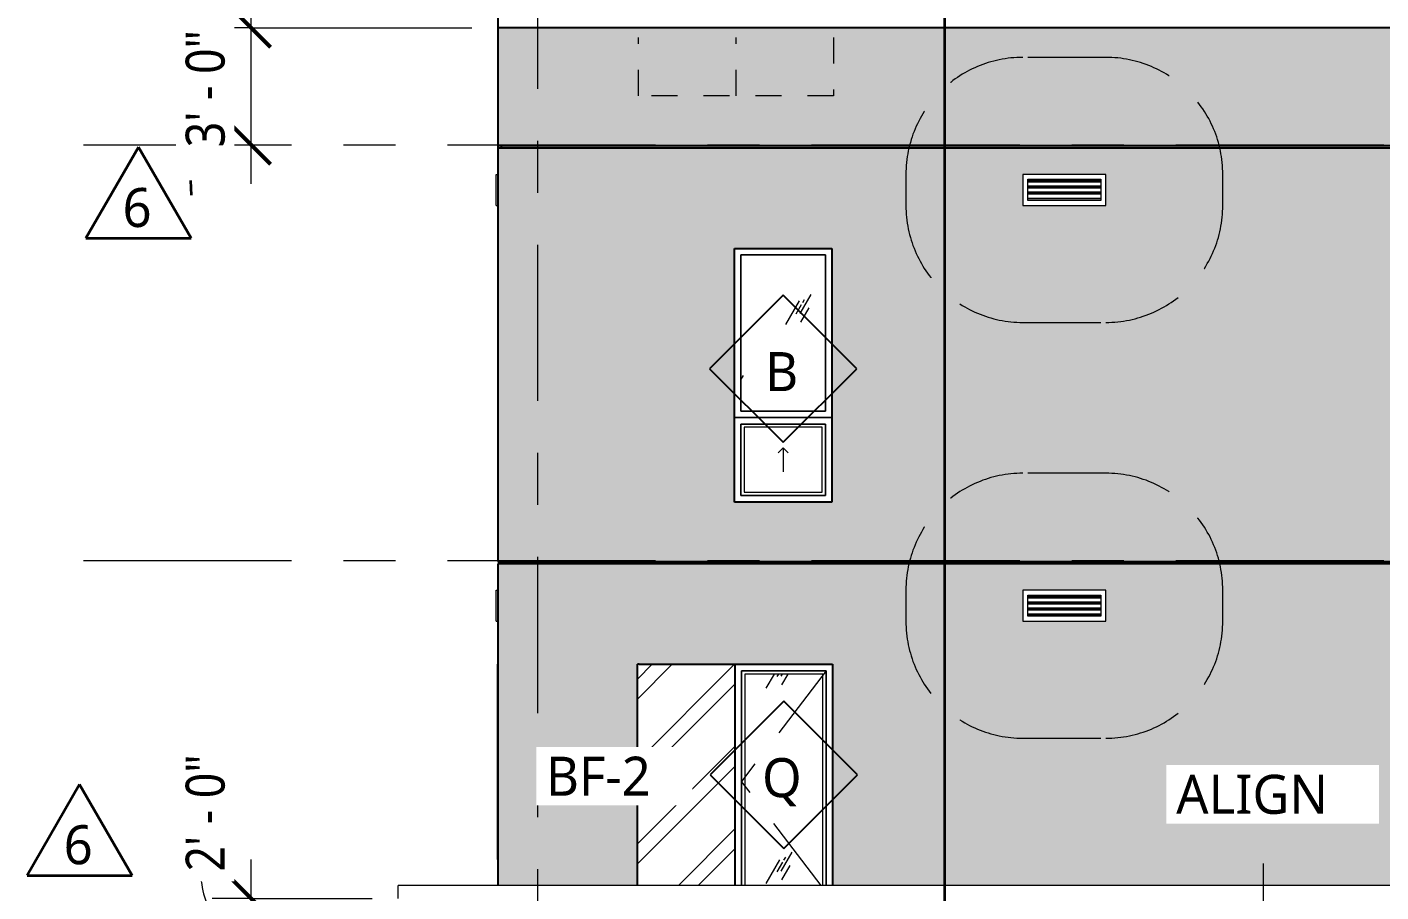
# Model space of a CAD drawing. Header units: inches. Extents: x 6 to 15224, y -733 to 6300.
# Drawn here: x 1301.1 to 1717.6, y 5375 to 5640.9 of the extents above; entities that cross this region are included whole.
import ezdxf

# ---------------------------------------------------------------- set-up
doc = ezdxf.new("R2010")
doc.units = ezdxf.units.IN
doc.header["$MEASUREMENT"] = 0
for name, pattern in [('Center 1_2_', [112, 64, -16, 16, -16]), ('Center 3_8_', [96, 48, -16, 16, -16]), ('Dash 1_16_', [16, 8, -8]), ('Hidden 3_16_', [36, 24, -12])]:
    doc.linetypes.add(name, pattern=pattern)
for name, color, linetype, lineweight in [('A-ANNO-DIMS', 211, 'Continuous', 13), ('A-ANNO-DIMS-128', 211, 'Continuous', 13), ('A-DETL', 90, 'Continuous', 13), ('A-FLOR-LEVL', 51, 'Continuous', 13), ('A-GENM', 13, 'Continuous', 18), ('A-GLAZ', 151, 'Continuous', 25), ('A-GLAZ-IDEN', 152, 'Continuous', 25), ('A-GLAZ-SILL', 1, 'Continuous', 18), ('A-WALL', 113, 'Continuous', 25), ('A-WALL-PATT', 111, 'Continuous', 25), ('G-ANNO-REVC-IDEN', 71, 'Continuous', 35), ('G-ANNO-SYMB', 111, 'Continuous', 13), ('G-ANNO-TEXT', 231, 'Continuous', 13), ('M-EQPM', 50, 'Continuous', 18), ('M-EQPM-HDLN', 50, 'Hidden 3_16_', 13), ('S-GRID', 1, 'Continuous', 13)]:
    doc.layers.add(name, color=color, linetype=linetype, lineweight=lineweight)
doc.styles.add('Open Sans_5', font='OpenSans-Regular.ttf', dxfattribs={"height": 12})
doc.styles.add('Open Sans_8', font='OpenSans-Regular.ttf', dxfattribs={"width": 0.88, "height": 12})
doc.dimstyles.new('Linear_-_3_32__1', dxfattribs={"dimscale": 12, "dimtxt": 12.89496, "dimasz": 1, "dimexe": 1, "dimexo": 0.666667, "dimgap": 0.333333, "dimtad": 1, "dimdec": 8, "dimrnd": 0.003906, "dimzin": 3, "dimdsep": 46, "dimlunit": 4, "dimtxsty": 'Open Sans_8', "dimblk1": 'OBLIQUE', "dimblk2": 'OBLIQUE', "dimsah": 1, "dimcen": 0.09, "dimdle": 1, "dimadec": 3, "dimazin": 2, "dimtfac": 1, "dimtdec": 4, "dimtix": 1, "dimtmove": 0, "dimatfit": 3, "dimfxl": 1, "dimtvp": 1, "dimtfill": 1, "dimfrac": 2, "dimtolj": 1, "dimtzin": 0, "dimarcsym": 2})
doc.dimstyles.new('Linear_-_3_32__2', dxfattribs={"dimscale": 12, "dimtxt": 12.89496, "dimasz": 1, "dimexe": 1, "dimexo": 0.666667, "dimgap": 0.333333, "dimtad": 1, "dimdec": 8, "dimrnd": 0.003906, "dimzin": 3, "dimdsep": 46, "dimlunit": 4, "dimtxsty": 'Open Sans_8', "dimblk1": 'OBLIQUE', "dimblk2": 'OBLIQUE', "dimsah": 1, "dimcen": 0.09, "dimdle": 1, "dimadec": 3, "dimazin": 2, "dimtfac": 1, "dimtdec": 4, "dimtix": 1, "dimtmove": 1, "dimatfit": 3, "dimfxl": 1, "dimtvp": 1, "dimtfill": 1, "dimfrac": 2, "dimtolj": 1, "dimtzin": 0, "dimarcsym": 2})
pattern_1 = [(0, (3669.6447, 0), (5.12, 1.28), [0.16896, -3.671, 0.16896, -3.671, -20.48]), (0, (3669.6447, 0), (5.12, 1.28), [-7.68, 0.16896, -7.511, 0.16896, -3.671, -8.96]), (0, (3669.6447, 0), (5.12, 1.28), [-19.2, 0.16896, -2.391, 0.16896, -6.231]), (120, (3671.5647, 0.64), (-3.66851252, 3.79405007), [0.16896, -3.671, 0.16896, -3.671, -20.48]), (120, (3671.5647, 0.64), (-3.66851252, 3.79405007), [-7.68, 0.16896, -7.511, 0.16896, -3.671, -8.96]), (120, (3671.5647, 0.64), (-3.66851252, 3.79405007), [-19.2, 0.16896, -2.391, 0.16896, -6.231]), (240, (3672.2047, 3.2), (-1.45148748, -5.07405007), [0.16896, -3.671, 0.16896, -3.671, -20.48]), (240, (3672.2047, 3.2), (-1.45148748, -5.07405007), [-7.68, 0.16896, -7.511, 0.16896, -3.671, -8.96]), (240, (3672.2047, 3.2), (-1.45148748, -5.07405007), [-19.2, 0.16896, -2.391, 0.16896, -6.231])]
pattern_2 = [(45, (-1601.527, 0), (-12.671354, 12.671354), []), (45, (-1601.527, 19.2), (-12.671354, 12.671354), [])]

# ---------------------------------------------------------------- blocks, each defined once
blk = doc.blocks.new('1-2 WD Adaptive - 2_-6_x6_-6_-V19-WEST ELEVATION')
at = {"layer": 'A-GLAZ', "lineweight": 13}
h = blk.add_hatch(dxfattribs=at)
h.set_pattern_fill('FP_89', color=256, style=0, pattern_type=2)
h.set_pattern_definition([(59.808, (-3484.003, 5944.306), (144.0017, 239.99866), [9, -754.581]), (59.808, (-3484.737, 5937.693), (144.0017, 239.99866), [12, -751.581]), (59.808, (-3479.552, 5943.123), (144.0017, 239.99866), [6, -757.581]), (59.808, (-3481.141, 5940.344), (144.0017, 239.99866), [2, -761.581]), (59.808, (-3478.446, 5941.098), (144.0017, 239.99866), [15, -748.581]), (59.808, (-3453.028, 5910.904), (144.0017, 239.99866), [5.063, -758.519]), (59.808, (-3453.469, 5913.168), (144.0017, 239.99866), [6.75, -756.831]), (59.808, (-3454.678, 5913.025), (144.0017, 239.99866), [3.375, -760.206]), (59.808, (-3452.647, 5916.529), (144.0017, 239.99866), [1.125, -762.456]), (59.808, (-3457.861, 5909.797), (144.0017, 239.99866), [8.437, -755.144])])
h.paths.add_polyline_path([(-3478.5, 5906.5), (-3478.5, 5954.5), (-3504.5, 5954.5), (-3504.5, 5906.5), (-3493.86, 5906.5)])
at = {"layer": 'A-GLAZ-SILL', "lineweight": 13}
h = blk.add_hatch(dxfattribs=at)
h.set_pattern_fill('FP_88', color=256, style=0, pattern_type=2)
h.set_pattern_definition([(59.808, (-3484.003, 5918.306), (144.0017, 239.99866), [9, -754.581]), (59.808, (-3484.737, 5911.693), (144.0017, 239.99866), [12, -751.581]), (59.808, (-3479.552, 5917.123), (144.0017, 239.99866), [6, -757.581]), (59.808, (-3481.141, 5914.344), (144.0017, 239.99866), [2, -761.581]), (59.808, (-3478.446, 5915.098), (144.0017, 239.99866), [15, -748.581]), (59.808, (-3453.028, 5884.904), (144.0017, 239.99866), [5.063, -758.519]), (59.808, (-3453.469, 5887.168), (144.0017, 239.99866), [6.75, -756.831]), (59.808, (-3454.678, 5887.025), (144.0017, 239.99866), [3.375, -760.206]), (59.808, (-3452.647, 5890.529), (144.0017, 239.99866), [1.125, -762.456]), (59.808, (-3457.861, 5883.797), (144.0017, 239.99866), [8.438, -755.144])])
h.paths.add_polyline_path([(-3493.86, 5881.5), (-3479.5, 5881.5), (-3479.5, 5901.5), (-3503.5, 5901.5), (-3503.5, 5881.5)])
at = {"layer": 'A-GLAZ', "lineweight": 13}
for p, q in [((-3506.5, 5956.5), (-3476.5, 5956.5)), ((-3506.5, 5878.5), (-3506.5, 5956.5)), ((-3476.5, 5956.5), (-3476.5, 5878.5)), ((-3478.5, 5954.5), (-3504.5, 5954.5)), ((-3504.5, 5954.5), (-3504.5, 5906.5)), ((-3478.5, 5906.5), (-3478.5, 5954.5)), ((-3504.5, 5906.5), (-3478.5, 5906.5)), ((-3506.5, 5904.5), (-3476.5, 5904.5)), ((-3476.5, 5904.5), (-3506.5, 5904.5)), ((-3478.5, 5902.5), (-3504.5, 5902.5)), ((-3504.5, 5902.5), (-3504.5, 5880.5)), ((-3478.5, 5880.5), (-3478.5, 5902.5)), ((-3476.5, 5878.5), (-3506.5, 5878.5)), ((-3504.5, 5880.5), (-3478.5, 5880.5))]:
    blk.add_line(p, q, dxfattribs=at)
at = {"layer": 'A-GLAZ', "linetype": 'Hidden 3_16_', "lineweight": 13}
for q in [(-3493, 5893.67), (-3490, 5893.67), (-3491.5, 5887.83)]:
    blk.add_line((-3491.5, 5895.17), q, dxfattribs=at)
at = {"layer": 'A-GLAZ-SILL'}
for p, q in [((-3504.5, 5954.5), (-3478.5, 5954.5)), ((-3504.5, 5906.5), (-3504.5, 5954.5)), ((-3478.5, 5954.5), (-3504.5, 5954.5)), ((-3504.5, 5954.5), (-3504.5, 5906.5)), ((-3478.5, 5954.5), (-3478.5, 5906.5)), ((-3478.5, 5906.5), (-3478.5, 5954.5)), ((-3478.5, 5906.5), (-3504.5, 5906.5)), ((-3504.5, 5906.5), (-3478.5, 5906.5)), ((-3504.5, 5902.5), (-3478.5, 5902.5)), ((-3504.5, 5880.5), (-3504.5, 5902.5)), ((-3478.5, 5902.5), (-3504.5, 5902.5)), ((-3504.5, 5902.5), (-3504.5, 5880.5)), ((-3478.5, 5902.5), (-3478.5, 5880.5)), ((-3478.5, 5880.5), (-3478.5, 5902.5)), ((-3479.5, 5901.5), (-3503.5, 5901.5)), ((-3503.5, 5901.5), (-3503.5, 5881.5)), ((-3479.5, 5881.5), (-3479.5, 5901.5)), ((-3503.5, 5881.5), (-3479.5, 5881.5)), ((-3478.5, 5880.5), (-3504.5, 5880.5)), ((-3504.5, 5880.5), (-3478.5, 5880.5))]:
    blk.add_line(p, q, dxfattribs=at)
blk = doc.blocks.new('1-2 WD Adaptive-Recess-TS - 2_-6_x5_-0_ - 2_-6_ Recess L EGRESS-12470899-WEST ELEVATION')
at = {"layer": 'A-GLAZ-SILL', "lineweight": 13}
h = blk.add_hatch(dxfattribs=at)
h.set_pattern_fill('FP_93', color=256, style=0, pattern_type=2)
h.set_pattern_definition([(45.064, (-1638.402, 0), (-12.699375, 12.61497), []), (45.064, (-1638.402, 19.2), (-12.699375, 12.61497), [])])
h.paths.add_polyline_path([(-3752.65, 5377), (-3752.31, 5377), (-3752.31, 5445), (-3782.31, 5445), (-3782.31, 5377), (-3761.75, 5377)])
h = blk.add_hatch(dxfattribs=at)
h.set_pattern_fill('FP_94', color=256, style=0, pattern_type=2)
h.set_pattern_definition([(59.808, (-3729.815, 5412.806), (144.0017, 239.99866), [9, -754.581]), (59.808, (-3730.549, 5406.193), (144.0017, 239.99866), [12, -751.581]), (59.808, (-3725.364, 5411.623), (144.0017, 239.99866), [6, -757.581]), (59.808, (-3726.953, 5408.844), (144.0017, 239.99866), [2, -761.581]), (59.808, (-3724.259, 5409.598), (144.0017, 239.99866), [15, -748.581]), (59.808, (-3698.841, 5379.404), (144.0017, 239.99866), [5.063, -758.519]), (59.808, (-3699.281, 5381.668), (144.0017, 239.99866), [6.75, -756.831]), (59.808, (-3700.491, 5381.525), (144.0017, 239.99866), [3.375, -760.206]), (59.808, (-3698.459, 5385.029), (144.0017, 239.99866), [1.125, -762.456]), (59.808, (-3703.673, 5378.297), (144.0017, 239.99866), [8.438, -755.144])])
h.paths.add_polyline_path([(-3748.31, 5377), (-3725.31, 5377), (-3725.31, 5442), (-3749.31, 5442), (-3749.31, 5377)])
at = {"layer": 'A-GLAZ'}
for p, q in [((-3782.31, 5377), (-3782.31, 5445)), ((-3781.84, 5445), (-3782.31, 5445)), ((-3752.31, 5377), (-3752.31, 5445))]:
    blk.add_line(p, q, dxfattribs=at)
at = {"layer": 'A-GLAZ', "lineweight": 13}
for p, q in [((-3781.84, 5445), (-3722.31, 5445)), ((-3722.31, 5445), (-3722.31, 5377)), ((-3724.31, 5443), (-3750.31, 5443)), ((-3750.31, 5443), (-3750.31, 5377)), ((-3724.31, 5377), (-3724.31, 5443))]:
    blk.add_line(p, q, dxfattribs=at)
at = {"layer": 'A-GLAZ', "linetype": 'Hidden 3_16_', "lineweight": 13}
for p in [(-3724.31, 5443), (-3725.84, 5377)]:
    blk.add_line(p, (-3750.31, 5409), dxfattribs=at)
at = {"layer": 'A-GLAZ-SILL'}
for p, q in [((-3750.31, 5443), (-3724.31, 5443)), ((-3750.31, 5377), (-3750.31, 5443)), ((-3724.31, 5443), (-3750.31, 5443)), ((-3750.31, 5443), (-3750.31, 5377)), ((-3725.31, 5442), (-3749.31, 5442)), ((-3749.31, 5442), (-3749.31, 5377)), ((-3725.31, 5377), (-3725.31, 5442)), ((-3724.31, 5443), (-3724.31, 5377)), ((-3724.31, 5377), (-3724.31, 5443))]:
    blk.add_line(p, q, dxfattribs=at)
blk = doc.blocks.new('1-2 WD Adaptive-Recess-TS - 2_-6_x6_-6_ - 1_-6_ Recess R-V25-WEST ELEVATION')
at = {"layer": 'A-GLAZ', "lineweight": 13}
h = blk.add_hatch(dxfattribs=at)
h.set_pattern_fill('FP_70', color=256, style=0, pattern_type=2)
h.set_pattern_definition(pattern_2)
h.paths.add_polyline_path([(-3825.34, 5494.87), (-3825.31, 5494.87), (-3825.34, 5498.97)])
at = {"layer": 'A-GLAZ'}
for p, q in [((-3825.34, 5572.87), (-3825.34, 5494.87)), ((-3825.31, 5572.87), (-3825.34, 5572.87)), ((-3825.31, 5494.87), (-3825.34, 5494.87))]:
    blk.add_line(p, q, dxfattribs=at)
blk = doc.blocks.new('1-2 WD Adaptive-Recess-TS - 4_-0_x6_-6_ - 1_-6_ Recess R-V28-WEST ELEVATION')
at = {"layer": 'A-GLAZ', "lineweight": 13}
h = blk.add_hatch(dxfattribs=at)
h.set_pattern_fill('FP_70', color=256, style=0, pattern_type=2)
h.set_pattern_definition(pattern_2)
h.paths.add_polyline_path([(-3825.34, 5622.75), (-3825.31, 5622.75), (-3825.34, 5628.2)])
at = {"layer": 'A-GLAZ'}
for p, q in [((-3825.34, 5700.75), (-3825.34, 5622.75)), ((-3825.31, 5700.75), (-3825.34, 5700.75)), ((-3825.31, 5622.75), (-3825.34, 5622.75))]:
    blk.add_line(p, q, dxfattribs=at)
blk = doc.blocks.new('1-2 WD Adaptive-Recess-TS - 2_-6_x5_-0_ - 2_-6_ Recess L-12471039-WEST ELEVATION')
at = {"layer": 'A-GLAZ', "lineweight": 13}
h = blk.add_hatch(dxfattribs=at)
h.set_pattern_fill('FP_97', color=256, style=0, pattern_type=2)
h.set_pattern_definition([(86.194, (-3770.667, 0), (-2.5137952, -12.4475912), []), (86.194, (-3770.667, 19.2), (-2.5137952, -12.4475912), [])])
h.paths.add_polyline_path([(-3825.34, 5385), (-3825.31, 5385), (-3825.34, 5438.66)])
at = {"layer": 'A-GLAZ'}
blk.add_line((-3825.34, 5385), (-3825.34, 5445), dxfattribs=at)
blk = doc.blocks.new('ME Louvers w Trim-AM - 24_ x 8_-17810123-WEST ELEVATION')
at = {"layer": 'M-EQPM'}
for p, q in [((-3825.8125, 5458.25), (-3825.8125, 5467.75)), ((-3825.8125, 5467.75), (-3825.3125, 5467.75)), ((-3825.8125, 5458.25), (-3825.3125, 5458.25))]:
    blk.add_line(p, q, dxfattribs=at)
blk = doc.blocks.new('ME Louvers w Trim-AM - 24_ x 8_-V55-WEST ELEVATION')
at = {"layer": 'A-GENM', "lineweight": 13}
for p, q in [((-3639.75, 5465.75), (-3662.25, 5465.75)), ((-3662.25, 5465.48), (-3639.75, 5465.48)), ((-3639.75, 5464.1), (-3662.25, 5464.1)), ((-3639.75, 5463.95), (-3662.25, 5463.95)), ((-3639.75, 5463.9), (-3662.25, 5463.9)), ((-3662.25, 5463.63), (-3639.75, 5463.63)), ((-3639.75, 5462.25), (-3662.25, 5462.25)), ((-3639.75, 5462.1), (-3662.25, 5462.1)), ((-3639.75, 5462.05), (-3662.25, 5462.05)), ((-3662.25, 5461.78), (-3639.75, 5461.78)), ((-3639.75, 5460.4), (-3662.25, 5460.4)), ((-3639.75, 5460.25), (-3662.25, 5460.25))]:
    blk.add_line(p, q, dxfattribs=at)
at = {"layer": 'M-EQPM'}
for p, q in [((-3663.75, 5467.75), (-3663.75, 5458.25)), ((-3638.25, 5467.75), (-3663.75, 5467.75)), ((-3662.25, 5466.25), (-3639.75, 5466.25)), ((-3662.25, 5459.75), (-3662.25, 5466.25)), ((-3639.75, 5466.25), (-3639.75, 5459.75)), ((-3638.25, 5458.25), (-3638.25, 5467.75)), ((-3663.75, 5458.25), (-3638.25, 5458.25)), ((-3639.75, 5459.75), (-3662.25, 5459.75))]:
    blk.add_line(p, q, dxfattribs=at)
at = {"layer": 'M-EQPM-HDLN'}
for p, q in [((-3638.25, 5503.75), (-3663.75, 5503.75)), ((-3699.75, 5467.75), (-3699.75, 5458.25)), ((-3602.25, 5458.25), (-3602.25, 5467.75)), ((-3663.75, 5422.25), (-3638.25, 5422.25))]:
    blk.add_line(p, q, dxfattribs=at)
for centre, start, end in [((-3663.75, 5467.75), 90, 180), ((-3638.25, 5467.75), 0, 90), ((-3663.75, 5458.25), 180, 270), ((-3638.25, 5458.25), 270, 0)]:
    blk.add_arc(centre, 36, start, end, dxfattribs=at)
blk = doc.blocks.new('TAG Window-AM - Standard-51685-WEST ELEVATION')
at = {"layer": 'A-GLAZ-IDEN'}
for p, q in [((-3095.5, 5558.5), (-3118.13, 5535.88)), ((-3072.87, 5535.88), (-3095.5, 5558.5)), ((-3118.13, 5535.88), (-3095.5, 5513.25)), ((-3095.5, 5513.25), (-3072.87, 5535.88))]:
    blk.add_line(p, q, dxfattribs=at)
blk = doc.blocks.new('DIMBLOCK29-WEST ELEVATION')
at = {"layer": 'A-ANNO-DIMS-128'}
for p, q in [((1369.98, 5592.75), (1369.98, 5652.75)), ((1369.98, 5640.75), (1357.98, 5640.75)), ((1369.98, 5640.75), (1437.86, 5640.75)), ((1369.98, 5604.75), (1369.5, 5604.75)), ((1369.98, 5604.75), (1381.98, 5604.75))]:
    blk.add_line(p, q, dxfattribs=at)
at = {"layer": 'A-ANNO-DIMS-128', "lineweight": 50}
for p, q in [((1369.98, 5640.75), (1363.98, 5646.75)), ((1369.98, 5640.75), (1375.98, 5634.75)), ((1369.98, 5604.75), (1363.98, 5610.75)), ((1369.98, 5604.75), (1375.98, 5598.75))]:
    blk.add_line(p, q, dxfattribs=at)
at = {"layer": 'A-ANNO-DIMS-128', "color": 0, "insert": (1349.84, 5603.98), "char_height": 12, "width": 45.0403, "attachment_point": 1, "rotation": 90, "line_spacing_factor": 1.151336, "style": 'Open Sans_8', "bg_fill": 3, "box_fill_scale": 1.25, "bg_fill_color": 256, "bg_fill_true_color": 13158600, "bg_fill_transparency": 0}
blk.add_mtext('3\' - 0"', dxfattribs=at)
blk = doc.blocks.new('_Oblique')
at = {"color": 0, "linetype": 'ByBlock', "lineweight": -2}
blk.add_line((-0.5, -0.5), (0.5, 0.5), dxfattribs=at)
blk = doc.blocks.new('TAG Revision-AM - Delta-51947-WEST ELEVATION')
at = {"layer": 'G-ANNO-REVC-IDEN'}
for p, q in [((-3931.28, 5991.06), (-3947.45, 5963.06)), ((-3931.28, 5991.06), (-3915.12, 5963.06)), ((-3947.45, 5963.06), (-3915.12, 5963.06))]:
    blk.add_line(p, q, dxfattribs=at)
blk = doc.blocks.new('DIMBLOCK35-WEST ELEVATION')
at = {"layer": 'A-ANNO-DIMS-128'}
for p, q in [((1369.98, 5337), (1369.98, 5385)), ((1369.98, 5373), (1357.98, 5373)), ((1369.98, 5373), (1407.17, 5373)), ((1369.98, 5349), (1369.5, 5349)), ((1369.98, 5349), (1381.98, 5349))]:
    blk.add_line(p, q, dxfattribs=at)
at = {"layer": 'A-ANNO-DIMS-128', "lineweight": 50}
for p, q in [((1369.98, 5373), (1363.98, 5379)), ((1369.98, 5373), (1375.98, 5367)), ((1369.98, 5349), (1363.98, 5355)), ((1369.98, 5349), (1375.98, 5343))]:
    blk.add_line(p, q, dxfattribs=at)
at = {"layer": 'A-ANNO-DIMS-128'}
blk.add_ellipse((1369.98, 5381.26), major_axis=(0, 20.26), ratio=0.76572, start_param=1.570796, end_param=3.141593, dxfattribs=at)
at = {"layer": 'A-ANNO-DIMS-128', "color": 0, "insert": (1349.84, 5381.26), "char_height": 12, "width": 45.0403, "attachment_point": 1, "rotation": 90, "line_spacing_factor": 1.151336, "style": 'Open Sans_8', "bg_fill": 3, "box_fill_scale": 1.25, "bg_fill_color": 256, "bg_fill_true_color": 13158600, "bg_fill_transparency": 0}
blk.add_mtext('2\' - 0"', dxfattribs=at)

msp = doc.modelspace()

# ---------------------------------------------------------------- hatches: boundary and pattern name
at = {"layer": 'A-WALL-PATT', "lineweight": 13}
h = msp.add_hatch(dxfattribs=at)
h.set_pattern_fill('FP_17', color=256, style=0, pattern_type=2)
h.set_pattern_definition(pattern_1)
h.paths.add_polyline_path([(1727.08270793, 5604.5), (1730.85916239, 5604.5), (1730.85916239, 5640.75), (1445.85916239, 5640.75), (1445.85916239, 5604.5), (1710.33979127, 5604.5)])
h = msp.add_hatch(dxfattribs=at)
h.set_pattern_fill('FP_17', color=256, style=0, pattern_type=2)
h.set_pattern_definition(pattern_1)
h.paths.add_polyline_path([(1446.78879526, 5603.75), (1446.85916239, 5603.75), (1446.85916239, 5604.5), (1445.85916239, 5604.5), (1445.85916239, 5603.75)])
h = msp.add_hatch(dxfattribs=at)
h.set_pattern_fill('FP_17', color=256, style=0, pattern_type=2)
h.set_pattern_definition(pattern_1)
h.paths.add_polyline_path([(1450.17166239, 5476.625), (1730.85916239, 5476.625), (1730.85916239, 5603.75), (1445.85916239, 5603.75), (1445.85916239, 5476.625)])
h.paths.add_polyline_path([(1518.67166239, 5494.875), (1518.67166239, 5572.875), (1548.67166239, 5572.875), (1548.67166239, 5494.875)])
h.paths.add_polyline_path([(1632.92166239, 5586.125), (1607.42166239, 5586.125), (1607.42166239, 5595.625), (1632.92166239, 5595.625), (1632.92166239, 5586.875)])
h = msp.add_hatch(dxfattribs=at)
h.set_pattern_fill('FP_17', color=256, style=0, pattern_type=2)
h.set_pattern_definition(pattern_1)
h.paths.add_polyline_path([(1730.85916239, 5603.75), (1730.85916239, 5604.5), (1446.85916239, 5604.5), (1446.85916239, 5603.75), (1727.08270793, 5603.75)])
h = msp.add_hatch(dxfattribs=at)
h.set_pattern_fill('FP_17', color=256, style=0, pattern_type=2)
h.set_pattern_definition(pattern_1)
h.paths.add_polyline_path([(1488.85916239, 5377), (1488.85916239, 5445), (1548.85916239, 5445), (1548.85916239, 5377), (1730.85916239, 5377), (1730.85916239, 5475.875), (1445.85916239, 5475.875), (1445.85916239, 5377), (1458.40082906, 5377)])
h.paths.add_polyline_path([(1608.92166239, 5458.25), (1607.42166239, 5458.25), (1607.42166239, 5467.75), (1632.92166239, 5467.75), (1632.92166239, 5458.25), (1631.42166239, 5458.25)])
h = msp.add_hatch(dxfattribs=at)
h.set_pattern_fill('FP_17', color=256, style=0, pattern_type=2)
h.set_pattern_definition(pattern_1)
h.paths.add_polyline_path([(1730.85916239, 5475.875), (1730.85916239, 5476.625), (1446.85916239, 5476.625), (1446.85916239, 5475.875), (1727.08270793, 5475.875)])

# ---------------------------------------------------------------- linework, layer by layer
at = {"layer": 'A-DETL', "linetype": 'Dash 1_16_'}
for p, q in [((1489.17166239, 5619.75), (1489.17166239, 5637.75)), ((1519.17166239, 5619.75), (1519.17166239, 5637.75)), ((1549.17166239, 5637.75), (1549.17166239, 5619.75)), ((1549.17166239, 5619.75), (1489.17166239, 5619.75))]:
    msp.add_line(p, q, dxfattribs=at)
at = {"layer": 'A-FLOR-LEVL', "linetype": 'Center 1_2_'}
for p, q in [((1318.4277019, 5604.75), (5455.71284829, 5604.75)), ((1318.4277019, 5476.875), (5455.71284829, 5476.875))]:
    msp.add_line(p, q, dxfattribs=at)
at = {"layer": 'A-WALL', "lineweight": 18}
for p, q in [((1445.85916239, 5644.75), (1445.85916239, 5640.75)), ((1730.85916239, 5377), (1415.17166239, 5377)), ((1415.17166239, 5373), (1415.17166239, 5377))]:
    msp.add_line(p, q, dxfattribs=at)
at = {"layer": 'A-WALL'}
for p, q in [((1445.85916239, 5640.75), (1445.85916239, 5476.625)), ((1726.85916239, 5640.75), (1445.85916239, 5640.75)), ((1445.85916239, 5604.5), (2474.89041239, 5604.5)), ((3351.85916239, 5603.75), (1445.85916239, 5603.75)), ((1446.85916239, 5604.5), (1446.85916239, 5603.75)), ((1518.67166239, 5494.875), (1518.67166239, 5572.875)), ((1518.67166239, 5572.875), (1548.67166239, 5572.875)), ((1548.67166239, 5572.875), (1548.67166239, 5494.875)), ((1548.67166239, 5494.875), (1518.67166239, 5494.875)), ((1445.85916239, 5476.625), (2474.89041239, 5476.625)), ((1445.85916239, 5475.875), (1445.85916239, 5377)), ((4245.10916239, 5475.875), (1445.85916239, 5475.875)), ((1446.85916239, 5476.625), (1446.85916239, 5475.875)), ((1489.32923768, 5445), (1548.85916239, 5445)), ((1548.85916239, 5445), (1548.85916239, 5377))]:
    msp.add_line(p, q, dxfattribs=at)
at = {"layer": 'G-ANNO-SYMB', "lineweight": 35}
msp.add_line((1583.27142485, 6057.02577096), (1583.27142485, 4995.90189314), dxfattribs=at)
at = {"layer": 'G-ANNO-TEXT', "color": 7}
for p in [(1681.48107075, 5328.14709852), (1681.48107075, 5291.66082994)]:
    msp.add_line(p, (1681.48107075, 5383.77565274), dxfattribs=at)
at = {"layer": 'S-GRID', "linetype": 'Center 3_8_'}
msp.add_line((1458.17166239, 4950), (1458.17166239, 6251.21253225), dxfattribs=at)

# ---------------------------------------------------------------- block references
at = {"layer": 'A-GLAZ'}
for name, p in [('1-2 WD Adaptive-Recess-TS - 4_-0_x6_-6_ - 1_-6_ Recess R-V28-WEST ELEVATION', (5271.17166239, 0)), ('1-2 WD Adaptive-Recess-TS - 2_-6_x6_-6_ - 1_-6_ Recess R-V25-WEST ELEVATION', (5271.17166239, 0)), ('1-2 WD Adaptive - 2_-6_x6_-6_-V19-WEST ELEVATION', (5025.17166239, -383.625)), ('1-2 WD Adaptive-Recess-TS - 2_-6_x5_-0_ - 2_-6_ Recess L-12471039-WEST ELEVATION', (5271.17166239, 0)), ('1-2 WD Adaptive-Recess-TS - 2_-6_x5_-0_ - 2_-6_ Recess L EGRESS-12470899-WEST ELEVATION', (5271.17166239, 0))]:
    msp.add_blockref(name, p, dxfattribs=at)
at = {"layer": 'A-GLAZ-IDEN'}
for p in [(4629.17166239, 0), (4629.35916239, -124.875)]:
    msp.add_blockref('TAG Window-AM - Standard-51685-WEST ELEVATION', p, dxfattribs=at)
at = {"layer": 'G-ANNO-REVC-IDEN'}
msp.add_blockref('TAG Revision-AM - Delta-51947-WEST ELEVATION', (5248.50590854, -583.03540233), dxfattribs=at)
at = {"layer": 'M-EQPM'}
for p in [(5271.17166239, 127.875), (5271.17166239, 0)]:
    msp.add_blockref('ME Louvers w Trim-AM - 24_ x 8_-17810123-WEST ELEVATION', p, dxfattribs=at)
at = {"layer": 'M-EQPM-HDLN'}
for p in [(5271.17166239, 127.875), (5271.17166239, 0)]:
    msp.add_blockref('ME Louvers w Trim-AM - 24_ x 8_-V55-WEST ELEVATION', p, dxfattribs=at)

# ---------------------------------------------------------------- texts
at = {"layer": 'A-GLAZ-IDEN', "lineweight": 13, "char_height": 12, "attachment_point": 1, "style": 'Open Sans_5'}
for s, insert, width in [('B', (1528.12942573, 5541.00631631), 13.332), ('Q', (1527.15787061, 5416.13131631), 16.16)]:
    msp.add_mtext(s, dxfattribs=dict(at, insert=insert, width=width))
at = {"layer": 'G-ANNO-REVC-IDEN', "lineweight": 13, "char_height": 12, "width": 11.716, "attachment_point": 1, "style": 'Open Sans_5'}
for insert in [(1330.43725671, 5591.45459795), (1312.32016437, 5395.49664819)]:
    msp.add_mtext('6', dxfattribs=dict(at, insert=insert))

# ---------------------------------------------------------------- next in the draw order: texts
at = {"layer": 'G-ANNO-TEXT', "color": 7, "char_height": 12, "attachment_point": 1, "style": 'Open Sans_5', "bg_fill": 3, "box_fill_scale": 1.25, "bg_fill_color": 256, "bg_fill_true_color": 13158600, "bg_fill_transparency": 0}
for s, insert, width in [('BF-2', (1460.68961781, 5416.59245412), 42.016), ('ALIGN', (1654.56511937, 5411.01460287), 59.388)]:
    msp.add_mtext(s, dxfattribs=dict(at, insert=insert, width=width))

# ---------------------------------------------------------------- next in the draw order: dimensions: what is measured, and where the dimension line sits
at = {"layer": 'A-ANNO-DIMS'}
dim = msp.add_linear_dim(base=(1369.9826514577, 5640.75), p1=(1361.4973700834, 5604.75), p2=(1445.8591623918, 5640.75), angle=90, dimstyle='Linear_-_3_32__1', override={"dimpost": '<>', "dimfxl": 91.721928}, dxfattribs=at)
dim.commit()
dim.dimension.update_dxf_attribs({"geometry": 'DIMBLOCK29-WEST ELEVATION', "text_midpoint": (1359.8314253856, 5622.75)})
dim = msp.add_linear_dim(base=(1369.9826514577, 5373), p1=(1361.4973700834, 5349), p2=(1415.1716623918, 5373), angle=90, dimstyle='Linear_-_3_32__2', override={"dimpost": '<>', "dimfxl": 58.79566}, dxfattribs=at)
dim.commit()
dim.dimension.update_dxf_attribs({"geometry": 'DIMBLOCK35-WEST ELEVATION', "text_midpoint": (1357.8378428365, 5403.7799693408), "dimtype": 160, "text_rotation": 90})

# ---------------------------------------------------------------- next in the draw order: linework, layer by layer
at = {"layer": 'G-ANNO-REVC-IDEN'}
msp.add_line((1351.36140628, 5593.78695981), (1351.50381869, 5589.21778616), dxfattribs=at)

# ---------------------------------------------------------------- next in the draw order: block references
msp.add_blockref('TAG Revision-AM - Delta-51947-WEST ELEVATION', (5266.62300088, -387.07745257), dxfattribs=at)

doc.saveas('drawing.dxf')
